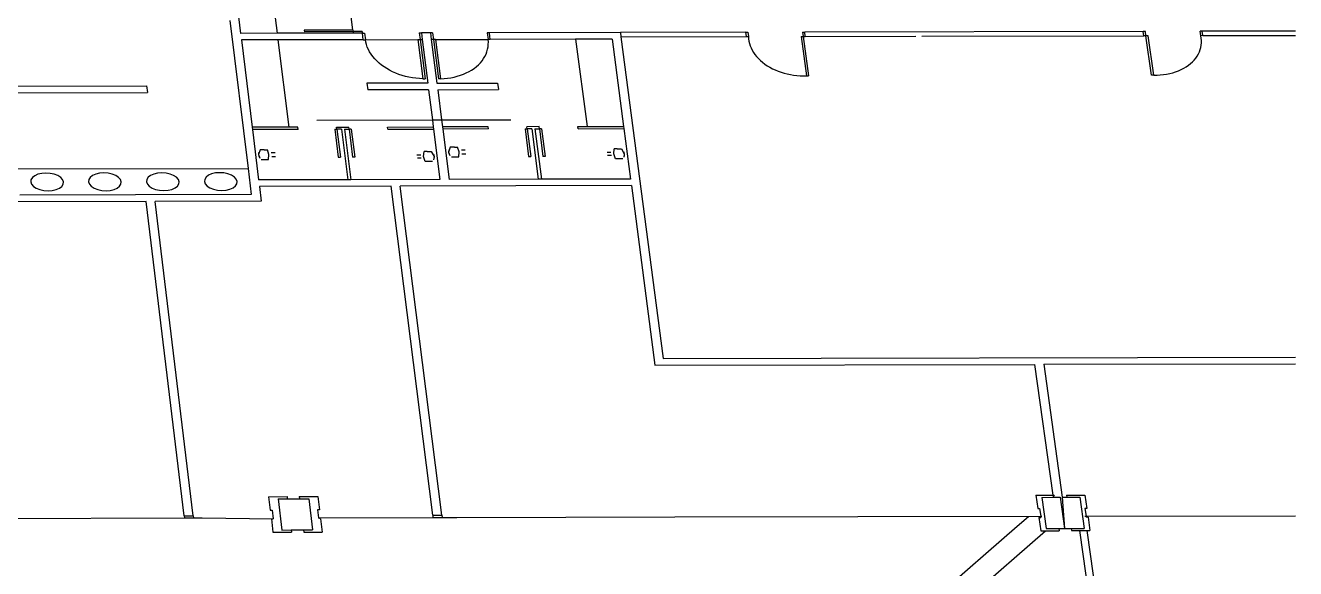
# Model space of a CAD drawing. Extents: x -83 to 83, y -28 to 43.
# Drawn here: x 57.2 to 83.23, y 8.21 to 19.34 of the extents above; entities that cross this region are included whole.
import ezdxf

# ---------------------------------------------------------------- set-up
doc = ezdxf.new("R2010")
doc.units = 0
doc.layers.get('0').update_dxf_attribs({"linetype": 'CONTINUOUS'})

msp = doc.modelspace()

# ---------------------------------------------------------------- linework, layer by layer
for p, q in [((62.121, 21.084), (62.358, 19.179)), ((61.476, 20.27), (61.611, 19.178)), ((63.912, 19.245), (63.826, 19.928)), ((61.391, 19.445), (61.765, 16.413)), ((62.358, 19.179), (61.611, 19.178)), ((62.374, 19.045), (61.627, 19.044)), ((61.627, 19.044), (61.848, 17.254)), ((63.92, 19.183), (62.358, 19.179)), ((64.124, 19.049), (62.374, 19.045)), ((62.374, 19.045), (62.597, 17.256)), ((63.912, 19.245), (62.917, 19.243)), ((62.917, 19.243), (62.921, 19.212)), ((63.916, 19.214), (62.921, 19.212)), ((63.912, 19.245), (63.916, 19.214)), ((64.103, 19.214), (63.916, 19.214)), ((63.916, 19.214), (63.92, 19.183)), ((64.107, 19.183), (63.92, 19.183)), ((64.103, 19.214), (64.107, 19.183)), ((64.107, 19.183), (64.151, 19.183)), ((64.124, 19.049), (64.107, 19.183)), ((64.124, 19.049), (64.168, 19.049)), ((64.151, 19.183), (64.168, 19.049)), ((64.168, 19.049), (65.245, 19.052)), ((64.176, 18.998), (64.168, 19.049)), ((65.245, 19.052), (65.347, 18.248)), ((65.245, 19.052), (65.288, 19.052)), ((65.271, 19.186), (65.288, 19.052)), ((65.271, 19.186), (65.315, 19.186)), ((65.288, 19.052), (65.391, 18.248)), ((65.288, 19.052), (65.332, 19.052)), ((65.315, 19.186), (65.332, 19.052)), ((65.502, 19.186), (65.315, 19.186)), ((65.332, 19.052), (65.446, 18.158)), ((65.545, 19.186), (65.502, 19.186)), ((65.502, 19.186), (65.519, 19.052)), ((65.562, 19.052), (65.519, 19.052)), ((65.519, 19.052), (65.633, 18.158)), ((65.545, 19.186), (65.562, 19.052)), ((65.606, 19.052), (65.562, 19.052)), ((65.562, 19.052), (65.665, 18.249)), ((65.606, 19.052), (66.683, 19.055)), ((65.606, 19.052), (65.709, 18.249)), ((66.71, 19.189), (66.666, 19.189)), ((66.666, 19.189), (66.683, 19.055)), ((66.688, 19.004), (66.683, 19.055)), ((66.727, 19.055), (66.683, 19.055)), ((66.687, 18.952), (66.688, 19.004)), ((69.393, 19.195), (66.71, 19.189)), ((66.727, 19.055), (66.71, 19.189)), ((68.477, 19.059), (66.727, 19.055)), ((69.224, 19.06), (68.477, 19.059)), ((68.477, 19.059), (68.711, 17.269)), ((69.224, 19.06), (69.459, 17.271)), ((71.963, 19.2), (69.393, 19.195)), ((69.393, 19.195), (69.405, 19.105)), ((69.405, 19.105), (71.975, 19.111)), ((69.405, 19.105), (70.272, 12.519)), ((71.963, 19.2), (72.007, 19.201)), ((71.975, 19.111), (71.963, 19.2)), ((71.975, 19.111), (72.019, 19.111)), ((72.007, 19.201), (72.019, 19.111)), ((72.019, 19.111), (72.021, 19.064)), ((72.021, 19.064), (72.027, 19.018)), ((72.027, 19.018), (72.038, 18.971)), ((73.096, 19.114), (73.14, 19.114)), ((73.096, 19.114), (73.205, 18.309)), ((73.128, 19.203), (73.171, 19.203)), ((73.128, 19.203), (73.14, 19.114)), ((73.14, 19.114), (73.183, 19.114)), ((73.14, 19.114), (73.249, 18.309)), ((80.107, 19.218), (73.171, 19.203)), ((73.183, 19.114), (73.171, 19.203)), ((73.183, 19.114), (75.447, 19.119)), ((75.571, 19.119), (80.119, 19.129)), ((80.15, 19.218), (80.107, 19.218)), ((80.119, 19.129), (80.107, 19.218)), ((80.163, 19.129), (80.119, 19.129)), ((80.163, 19.129), (80.15, 19.218)), ((80.207, 19.129), (80.163, 19.129)), ((80.278, 18.325), (80.163, 19.129)), ((80.321, 18.325), (80.207, 19.129)), ((81.284, 19.131), (81.272, 19.221)), ((81.315, 19.221), (81.272, 19.221)), ((81.328, 19.132), (81.284, 19.131)), ((81.294, 19.083), (81.284, 19.131)), ((81.299, 19.035), (81.294, 19.083)), ((81.299, 18.987), (81.299, 19.035)), ((81.602, 19.222), (81.315, 19.221)), ((81.328, 19.132), (81.315, 19.221)), ((81.328, 19.132), (83.229, 19.136)), ((83.229, 19.225), (81.602, 19.222)), ((64.19, 18.947), (64.176, 18.998)), ((64.207, 18.896), (64.19, 18.947)), ((64.23, 18.846), (64.207, 18.896)), ((64.256, 18.797), (64.23, 18.846)), ((64.287, 18.749), (64.256, 18.797)), ((64.321, 18.702), (64.287, 18.749)), ((66.618, 18.707), (66.641, 18.754)), ((66.641, 18.754), (66.659, 18.802)), ((66.659, 18.802), (66.673, 18.852)), ((66.673, 18.852), (66.683, 18.902)), ((66.683, 18.902), (66.687, 18.952)), ((72.038, 18.971), (72.053, 18.924)), ((72.053, 18.924), (72.071, 18.879)), ((72.071, 18.879), (72.094, 18.833)), ((72.094, 18.833), (72.121, 18.789)), ((72.121, 18.789), (72.151, 18.745)), ((72.151, 18.745), (72.185, 18.703)), ((81.213, 18.713), (81.238, 18.756)), ((81.238, 18.756), (81.258, 18.8)), ((81.258, 18.8), (81.275, 18.846)), ((81.275, 18.846), (81.287, 18.892)), ((81.287, 18.892), (81.295, 18.939)), ((81.295, 18.939), (81.299, 18.987)), ((64.36, 18.657), (64.321, 18.702)), ((64.403, 18.613), (64.36, 18.657)), ((64.449, 18.571), (64.403, 18.613)), ((64.498, 18.53), (64.449, 18.571)), ((64.551, 18.492), (64.498, 18.53)), ((64.607, 18.457), (64.551, 18.492)), ((66.395, 18.461), (66.442, 18.497)), ((66.442, 18.497), (66.485, 18.535)), ((66.485, 18.535), (66.524, 18.575)), ((66.524, 18.575), (66.56, 18.617)), ((66.56, 18.617), (66.591, 18.661)), ((66.591, 18.661), (66.618, 18.707)), ((72.185, 18.703), (72.222, 18.662)), ((72.222, 18.662), (72.263, 18.623)), ((72.263, 18.623), (72.307, 18.586)), ((72.307, 18.586), (72.354, 18.55)), ((72.354, 18.55), (72.404, 18.516)), ((72.404, 18.516), (72.457, 18.485)), ((72.457, 18.485), (72.511, 18.455)), ((80.936, 18.464), (80.985, 18.493)), ((80.985, 18.493), (81.032, 18.524)), ((81.032, 18.524), (81.075, 18.558)), ((81.075, 18.558), (81.115, 18.594)), ((81.115, 18.594), (81.151, 18.632)), ((81.151, 18.632), (81.184, 18.672)), ((81.184, 18.672), (81.213, 18.713)), ((64.665, 18.423), (64.607, 18.457)), ((64.727, 18.393), (64.665, 18.423)), ((64.79, 18.365), (64.727, 18.393)), ((64.855, 18.339), (64.79, 18.365)), ((64.923, 18.317), (64.855, 18.339)), ((64.991, 18.297), (64.923, 18.317)), ((65.061, 18.281), (64.991, 18.297)), ((65.132, 18.268), (65.061, 18.281)), ((65.203, 18.258), (65.132, 18.268)), ((65.275, 18.251), (65.203, 18.258)), ((65.347, 18.248), (65.275, 18.251)), ((65.347, 18.248), (65.391, 18.248)), ((65.709, 18.249), (65.665, 18.249)), ((65.709, 18.249), (65.78, 18.252)), ((65.78, 18.252), (65.85, 18.259)), ((65.85, 18.259), (65.919, 18.27)), ((65.919, 18.27), (65.986, 18.283)), ((65.986, 18.283), (66.052, 18.3)), ((66.052, 18.3), (66.115, 18.319)), ((66.115, 18.319), (66.177, 18.342)), ((66.177, 18.342), (66.236, 18.368)), ((66.236, 18.368), (66.292, 18.396)), ((66.292, 18.396), (66.345, 18.427)), ((66.345, 18.427), (66.395, 18.461)), ((72.511, 18.455), (72.568, 18.428)), ((72.568, 18.428), (72.627, 18.404)), ((72.627, 18.404), (72.688, 18.382)), ((72.688, 18.382), (72.75, 18.363)), ((72.75, 18.363), (72.814, 18.347)), ((72.814, 18.347), (72.878, 18.333)), ((72.878, 18.333), (72.943, 18.322)), ((72.943, 18.322), (73.009, 18.315)), ((73.009, 18.315), (73.074, 18.31)), ((73.074, 18.31), (73.14, 18.308)), ((73.14, 18.308), (73.205, 18.309)), ((73.205, 18.309), (73.249, 18.309)), ((80.321, 18.325), (80.278, 18.325)), ((80.321, 18.325), (80.389, 18.325)), ((80.389, 18.325), (80.455, 18.329)), ((80.455, 18.329), (80.521, 18.335)), ((80.521, 18.335), (80.586, 18.345)), ((80.586, 18.345), (80.649, 18.358)), ((80.649, 18.358), (80.711, 18.373)), ((80.711, 18.373), (80.77, 18.392)), ((80.77, 18.392), (80.828, 18.413)), ((80.828, 18.413), (80.883, 18.437)), ((80.883, 18.437), (80.936, 18.464)), ((55.216, 17.957), (59.703, 17.966)), ((55.387, 18.091), (59.687, 18.101)), ((59.687, 18.101), (59.703, 17.966)), ((65.446, 18.158), (64.199, 18.155)), ((64.199, 18.155), (64.216, 18.021)), ((65.463, 18.024), (64.216, 18.021)), ((65.463, 18.024), (65.542, 17.406)), ((65.633, 18.158), (66.879, 18.161)), ((65.65, 18.024), (66.897, 18.027)), ((65.65, 18.024), (65.729, 17.407)), ((66.879, 18.161), (66.897, 18.027)), ((62.597, 17.256), (61.848, 17.254)), ((61.848, 17.254), (61.854, 17.209)), ((62.793, 17.211), (61.854, 17.209)), ((61.854, 17.209), (61.981, 16.177)), ((62.787, 17.256), (62.597, 17.256)), ((62.793, 17.211), (62.787, 17.256)), ((63.176, 17.401), (65.542, 17.406)), ((63.541, 17.213), (63.585, 17.213)), ((63.541, 17.213), (63.612, 16.644)), ((63.579, 17.258), (63.829, 17.259)), ((63.585, 17.213), (63.579, 17.258)), ((63.678, 17.213), (63.585, 17.213)), ((63.585, 17.213), (63.656, 16.644)), ((63.678, 17.213), (63.808, 16.181)), ((63.741, 17.214), (63.834, 17.214)), ((63.741, 17.214), (63.87, 16.181)), ((63.834, 17.214), (63.829, 17.259)), ((63.878, 17.214), (63.834, 17.214)), ((63.834, 17.214), (63.906, 16.645)), ((63.878, 17.214), (63.95, 16.645)), ((64.621, 17.26), (65.56, 17.262)), ((64.627, 17.215), (64.621, 17.26)), ((64.627, 17.215), (65.566, 17.217)), ((65.542, 17.406), (65.729, 17.407)), ((65.542, 17.406), (65.56, 17.262)), ((65.56, 17.262), (65.566, 17.217)), ((65.566, 17.217), (65.697, 16.185)), ((65.729, 17.407), (67.149, 17.41)), ((65.729, 17.407), (65.747, 17.263)), ((66.686, 17.265), (65.747, 17.263)), ((65.747, 17.263), (65.753, 17.218)), ((66.692, 17.22), (65.753, 17.218)), ((65.753, 17.218), (65.884, 16.186)), ((66.692, 17.22), (66.686, 17.265)), ((67.44, 17.221), (67.484, 17.222)), ((67.44, 17.221), (67.514, 16.653)), ((67.728, 17.267), (67.478, 17.266)), ((67.484, 17.222), (67.478, 17.266)), ((67.578, 17.222), (67.484, 17.222)), ((67.484, 17.222), (67.558, 16.653)), ((67.578, 17.222), (67.711, 16.19)), ((67.64, 17.222), (67.734, 17.222)), ((67.64, 17.222), (67.774, 16.19)), ((67.734, 17.222), (67.728, 17.267)), ((67.777, 17.222), (67.734, 17.222)), ((67.734, 17.222), (67.807, 16.653)), ((67.777, 17.222), (67.851, 16.653)), ((68.526, 17.224), (68.52, 17.269)), ((68.52, 17.269), (68.711, 17.269)), ((68.526, 17.224), (69.465, 17.226)), ((68.711, 17.269), (69.459, 17.271)), ((69.459, 17.271), (69.465, 17.226)), ((69.465, 17.226), (69.601, 16.194)), ((62.011, 16.794), (61.978, 16.694)), ((61.981, 16.74), (61.978, 16.694)), ((61.978, 16.694), (61.992, 16.648)), ((61.978, 16.694), (62.006, 16.625)), ((62.097, 16.795), (62.011, 16.794)), ((62.097, 16.795), (62.16, 16.795)), ((62.193, 16.694), (62.16, 16.795)), ((62.185, 16.594), (62.193, 16.694)), ((62.319, 16.73), (62.241, 16.73)), ((62.25, 16.659), (62.328, 16.659)), ((65.226, 16.692), (65.305, 16.692)), ((65.362, 16.656), (65.37, 16.757)), ((65.433, 16.757), (65.37, 16.757)), ((65.433, 16.757), (65.519, 16.757)), ((65.519, 16.757), (65.577, 16.657)), ((65.562, 16.702), (65.577, 16.657)), ((65.906, 16.848), (65.873, 16.747)), ((65.876, 16.793), (65.873, 16.747)), ((65.873, 16.747), (65.888, 16.701)), ((65.873, 16.747), (65.902, 16.678)), ((65.992, 16.848), (65.906, 16.848)), ((65.992, 16.848), (66.055, 16.848)), ((66.088, 16.748), (66.055, 16.848)), ((66.08, 16.647), (66.088, 16.748)), ((66.215, 16.784), (66.136, 16.784)), ((66.145, 16.712), (66.224, 16.712)), ((69.122, 16.745), (69.201, 16.745)), ((69.21, 16.673), (69.131, 16.673)), ((69.258, 16.709), (69.265, 16.81)), ((69.291, 16.609), (69.258, 16.709)), ((69.328, 16.81), (69.265, 16.81)), ((69.328, 16.81), (69.414, 16.81)), ((69.414, 16.81), (69.472, 16.71)), ((69.458, 16.756), (69.472, 16.71)), ((69.472, 16.71), (69.462, 16.641)), ((69.472, 16.71), (69.47, 16.664)), ((57.021, 16.403), (61.765, 16.413)), ((61.765, 16.413), (61.831, 15.874)), ((62.035, 16.593), (62.122, 16.594)), ((62.122, 16.594), (62.185, 16.594)), ((63.612, 16.644), (63.656, 16.644)), ((63.95, 16.645), (63.906, 16.645)), ((65.314, 16.62), (65.235, 16.62)), ((65.395, 16.556), (65.362, 16.656)), ((65.458, 16.556), (65.395, 16.556)), ((65.544, 16.556), (65.458, 16.556)), ((65.577, 16.657), (65.566, 16.588)), ((65.577, 16.657), (65.574, 16.611)), ((65.931, 16.647), (66.017, 16.647)), ((66.017, 16.647), (66.08, 16.647)), ((67.514, 16.653), (67.558, 16.653)), ((67.851, 16.653), (67.807, 16.653)), ((69.355, 16.609), (69.291, 16.609)), ((69.441, 16.609), (69.355, 16.609)), ((57.317, 16.181), (57.311, 16.134)), ((57.345, 16.225), (57.317, 16.181)), ((57.394, 16.263), (57.345, 16.225)), ((57.46, 16.292), (57.394, 16.263)), ((57.538, 16.31), (57.46, 16.292)), ((57.624, 16.316), (57.538, 16.31)), ((57.711, 16.31), (57.624, 16.316)), ((57.794, 16.292), (57.711, 16.31)), ((57.867, 16.264), (57.794, 16.292)), ((57.925, 16.226), (57.867, 16.264)), ((57.963, 16.182), (57.925, 16.226)), ((57.98, 16.135), (57.963, 16.182)), ((58.503, 16.183), (58.497, 16.136)), ((58.497, 16.136), (58.514, 16.089)), ((58.531, 16.227), (58.503, 16.183)), ((58.58, 16.265), (58.531, 16.227)), ((58.646, 16.294), (58.58, 16.265)), ((58.724, 16.312), (58.646, 16.294)), ((58.81, 16.319), (58.724, 16.312)), ((58.898, 16.313), (58.81, 16.319)), ((58.98, 16.295), (58.898, 16.313)), ((59.053, 16.266), (58.98, 16.295)), ((59.111, 16.229), (59.053, 16.266)), ((59.15, 16.185), (59.111, 16.229)), ((59.167, 16.138), (59.15, 16.185)), ((59.161, 16.091), (59.167, 16.138)), ((59.689, 16.186), (59.684, 16.139)), ((59.684, 16.139), (59.701, 16.092)), ((59.718, 16.23), (59.689, 16.186)), ((59.766, 16.268), (59.718, 16.23)), ((59.832, 16.297), (59.766, 16.268)), ((59.911, 16.315), (59.832, 16.297)), ((59.996, 16.321), (59.911, 16.315)), ((60.084, 16.315), (59.996, 16.321)), ((60.167, 16.297), (60.084, 16.315)), ((60.24, 16.269), (60.167, 16.297)), ((60.297, 16.231), (60.24, 16.269)), ((60.336, 16.187), (60.297, 16.231)), ((60.353, 16.14), (60.336, 16.187)), ((60.348, 16.093), (60.353, 16.14)), ((60.876, 16.188), (60.87, 16.141)), ((60.87, 16.141), (60.887, 16.094)), ((60.904, 16.232), (60.876, 16.188)), ((60.952, 16.27), (60.904, 16.232)), ((61.018, 16.299), (60.952, 16.27)), ((61.097, 16.318), (61.018, 16.299)), ((61.183, 16.324), (61.097, 16.318)), ((61.27, 16.318), (61.183, 16.324)), ((61.353, 16.3), (61.27, 16.318)), ((61.426, 16.271), (61.353, 16.3)), ((61.484, 16.234), (61.426, 16.271)), ((61.522, 16.19), (61.484, 16.234)), ((61.54, 16.143), (61.522, 16.19)), ((61.534, 16.096), (61.54, 16.143)), ((63.808, 16.181), (61.981, 16.177)), ((63.87, 16.181), (63.808, 16.181)), ((65.697, 16.185), (63.87, 16.181)), ((67.711, 16.19), (65.884, 16.186)), ((67.774, 16.19), (67.711, 16.19)), ((69.601, 16.194), (67.774, 16.19)), ((57.311, 16.134), (57.328, 16.087)), ((57.328, 16.087), (57.367, 16.043)), ((57.367, 16.043), (57.424, 16.005)), ((57.424, 16.005), (57.497, 15.977)), ((57.497, 15.977), (57.58, 15.959)), ((57.58, 15.959), (57.667, 15.953)), ((57.667, 15.953), (57.753, 15.959)), ((57.753, 15.959), (57.832, 15.977)), ((57.832, 15.977), (57.898, 16.006)), ((57.898, 16.006), (57.946, 16.044)), ((57.946, 16.044), (57.975, 16.088)), ((57.975, 16.088), (57.98, 16.135)), ((58.514, 16.089), (58.553, 16.045)), ((58.553, 16.045), (58.611, 16.008)), ((58.611, 16.008), (58.684, 15.979)), ((58.684, 15.979), (58.767, 15.961)), ((58.767, 15.961), (58.854, 15.955)), ((58.854, 15.955), (58.94, 15.961)), ((58.94, 15.961), (59.018, 15.98)), ((59.018, 15.98), (59.084, 16.009)), ((59.084, 16.009), (59.133, 16.047)), ((59.133, 16.047), (59.161, 16.091)), ((59.701, 16.092), (59.74, 16.048)), ((59.74, 16.048), (59.797, 16.01)), ((59.797, 16.01), (59.87, 15.982)), ((59.87, 15.982), (59.953, 15.964)), ((59.953, 15.964), (60.041, 15.958)), ((60.041, 15.958), (60.126, 15.964)), ((60.126, 15.964), (60.205, 15.982)), ((60.205, 15.982), (60.271, 16.011)), ((60.271, 16.011), (60.319, 16.049)), ((60.319, 16.049), (60.348, 16.093)), ((60.887, 16.094), (60.926, 16.05)), ((60.926, 16.05), (60.984, 16.013)), ((60.984, 16.013), (61.057, 15.984)), ((61.057, 15.984), (61.14, 15.966)), ((61.14, 15.966), (61.227, 15.96)), ((61.227, 15.96), (61.313, 15.966)), ((61.313, 15.966), (61.392, 15.985)), ((61.392, 15.985), (61.457, 16.014)), ((61.457, 16.014), (61.506, 16.052)), ((61.506, 16.052), (61.534, 16.096)), ((64.696, 16.048), (61.998, 16.043)), ((61.998, 16.043), (62.035, 15.739)), ((65.548, 9.307), (64.696, 16.048)), ((69.619, 16.059), (64.884, 16.049)), ((65.737, 9.307), (64.884, 16.049)), ((69.619, 16.059), (70.102, 12.383)), ((59.674, 15.734), (55.664, 15.726)), ((61.831, 15.874), (57.085, 15.864)), ((60.454, 9.297), (59.674, 15.734)), ((62.035, 15.739), (59.861, 15.735)), ((60.642, 9.297), (59.861, 15.735)), ((70.272, 12.519), (83.229, 12.545)), ((70.102, 12.383), (77.879, 12.398)), ((77.879, 12.398), (78.253, 9.719)), ((78.067, 12.399), (83.229, 12.409)), ((78.067, 12.399), (78.448, 9.674)), ((62.186, 9.687), (62.563, 9.688)), ((62.186, 9.687), (62.219, 9.414)), ((62.38, 9.642), (62.459, 9.004)), ((62.38, 9.642), (62.569, 9.642)), ((62.563, 9.688), (62.569, 9.642)), ((62.569, 9.642), (62.82, 9.643)), ((62.814, 9.688), (63.192, 9.689)), ((62.814, 9.688), (62.82, 9.643)), ((62.82, 9.643), (63.009, 9.643)), ((63.009, 9.643), (63.088, 9.006)), ((63.192, 9.689), (63.226, 9.416)), ((77.907, 9.719), (77.945, 9.445)), ((77.907, 9.719), (78.253, 9.719)), ((78.026, 9.673), (78.259, 9.674)), ((78.026, 9.673), (78.115, 9.035)), ((78.253, 9.719), (78.259, 9.674)), ((78.253, 9.719), (78.284, 9.719)), ((78.284, 9.719), (78.259, 9.674)), ((78.259, 9.674), (78.404, 9.674)), ((78.404, 9.674), (78.493, 9.036)), ((78.448, 9.674), (78.542, 9.674)), ((78.448, 9.674), (78.493, 9.036)), ((78.536, 9.72), (78.913, 9.721)), ((78.536, 9.72), (78.542, 9.674)), ((78.542, 9.674), (78.806, 9.675)), ((78.806, 9.675), (78.896, 9.037)), ((78.913, 9.721), (78.951, 9.447)), ((62.219, 9.414), (62.259, 9.414)), ((62.259, 9.414), (62.281, 9.232)), ((63.186, 9.416), (63.206, 9.256)), ((63.226, 9.416), (63.186, 9.416)), ((77.945, 9.445), (77.984, 9.445)), ((77.984, 9.445), (78.007, 9.286)), ((78.912, 9.447), (78.934, 9.288)), ((78.951, 9.447), (78.912, 9.447)), ((56.422, 9.243), (60.459, 9.251)), ((60.454, 9.297), (60.642, 9.297)), ((60.454, 9.297), (60.459, 9.251)), ((60.459, 9.251), (60.648, 9.251)), ((60.642, 9.297), (60.648, 9.251)), ((60.648, 9.251), (60.824, 9.252)), ((60.824, 9.252), (62.281, 9.232)), ((62.242, 9.232), (62.281, 9.232)), ((62.242, 9.232), (62.275, 8.958)), ((63.206, 9.256), (65.554, 9.261)), ((63.248, 9.234), (63.206, 9.256)), ((63.248, 9.234), (63.282, 8.96)), ((65.548, 9.307), (65.737, 9.307)), ((65.548, 9.307), (65.554, 9.261)), ((65.554, 9.261), (65.742, 9.262)), ((65.737, 9.307), (65.742, 9.262)), ((65.742, 9.262), (65.966, 9.262)), ((65.966, 9.262), (66.044, 9.262)), ((66.044, 9.262), (70.511, 9.271)), ((70.511, 9.271), (78.007, 9.286)), ((77.523, 9.083), (77.754, 9.284)), ((77.97, 9.263), (78.01, 9.263)), ((77.97, 9.263), (78.008, 8.989)), ((78.007, 9.286), (78.03, 9.286)), ((78.007, 9.286), (78.01, 9.263)), ((78.911, 9.288), (78.934, 9.288)), ((78.934, 9.288), (83.229, 9.296)), ((78.934, 9.288), (78.937, 9.265)), ((78.977, 9.265), (78.937, 9.265)), ((78.977, 9.265), (79.015, 8.991)), ((62.275, 8.958), (62.653, 8.959)), ((62.459, 9.004), (62.647, 9.005)), ((62.647, 9.005), (62.653, 8.959)), ((62.647, 9.005), (62.899, 9.005)), ((62.899, 9.005), (63.088, 9.006)), ((62.899, 9.005), (62.905, 8.96)), ((62.905, 8.96), (63.282, 8.96)), ((74.904, 6.807), (77.523, 9.083)), ((75.172, 6.438), (78.106, 8.99)), ((78.008, 8.989), (78.106, 8.99)), ((78.106, 8.99), (78.386, 8.99)), ((78.115, 9.035), (78.379, 9.036)), ((78.379, 9.036), (78.386, 8.99)), ((78.379, 9.036), (78.493, 9.036)), ((78.493, 9.036), (78.631, 9.036)), ((78.631, 9.036), (78.896, 9.037)), ((78.631, 9.036), (78.638, 8.991)), ((78.638, 8.991), (78.801, 8.991)), ((78.801, 8.991), (79.247, 5.807)), ((78.801, 8.991), (78.952, 8.991)), ((78.952, 8.991), (79.414, 5.697)), ((78.952, 8.991), (79.015, 8.991))]:
    msp.add_line(p, q)

doc.saveas('drawing.dxf')
